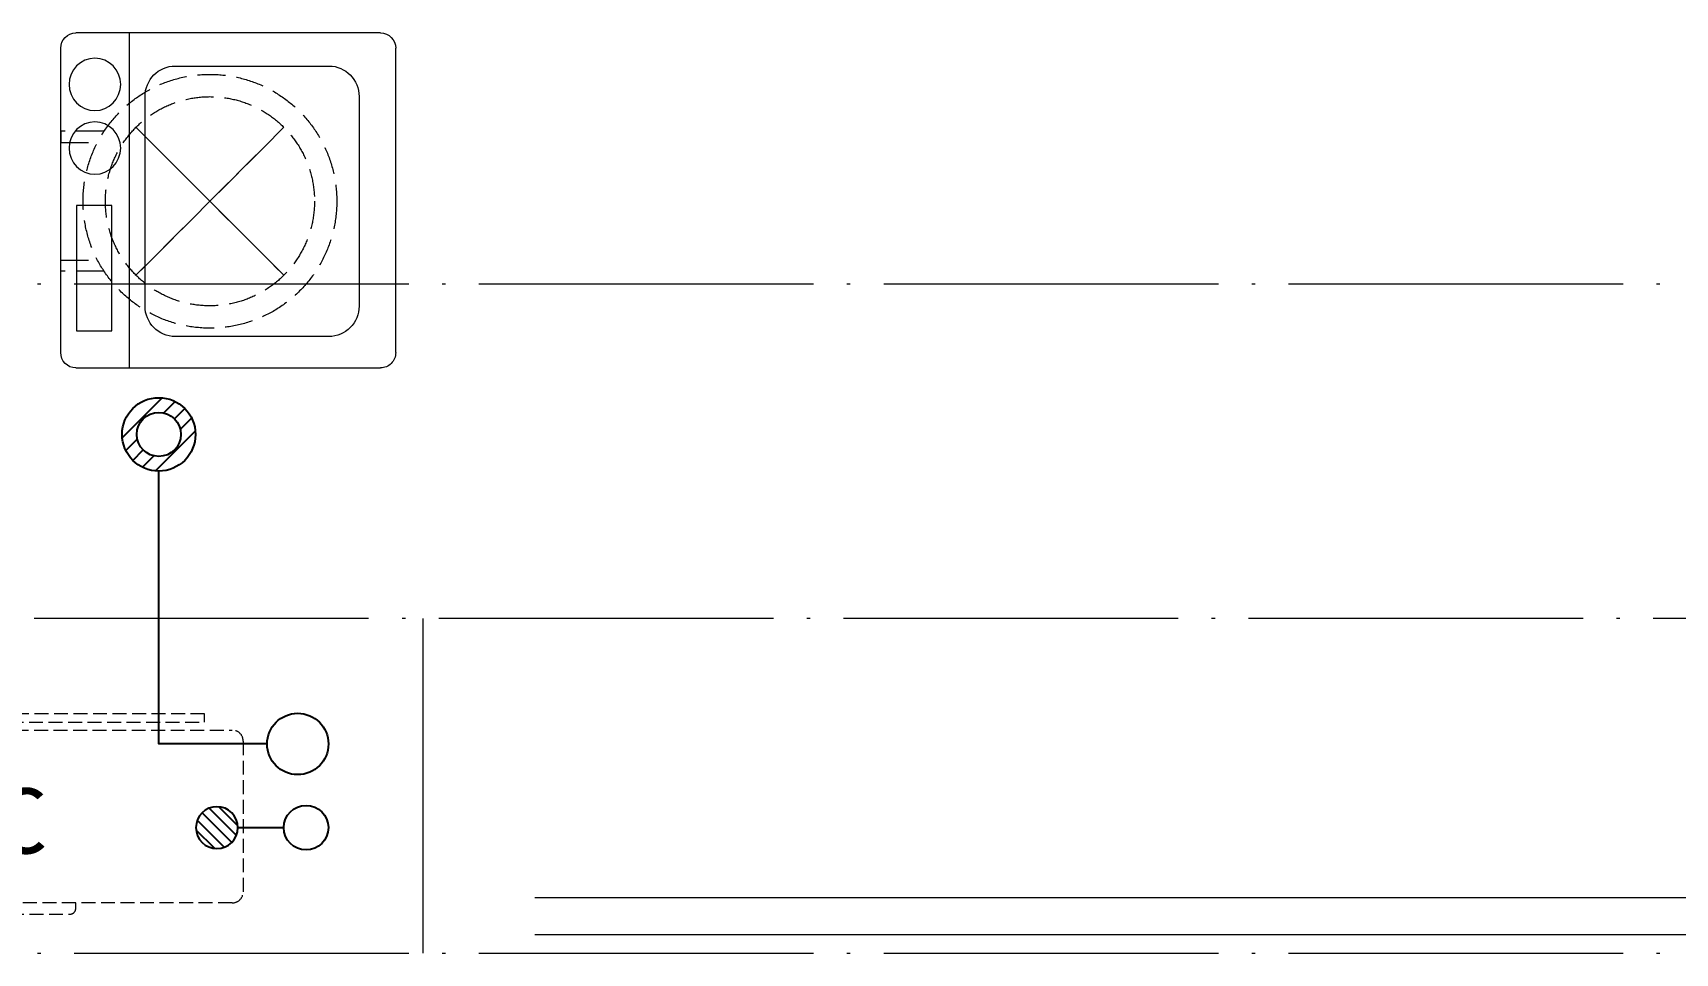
# Model space of a CAD drawing. Extents: x 27938 to 983267, y -209821 to 1628073.
# Drawn here: x 697767 to 700712, y 519240 to 520890 of the extents above; entities that cross this region are included whole.
import ezdxf

# ---------------------------------------------------------------- set-up
doc = ezdxf.new("R2010")
doc.units = 0
doc.header["$LTSCALE"] = 1000
doc.header["$MEASUREMENT"] = 0
for name, pattern in [('$1$DASH', [0.35, 0.25, -0.1]), ('DASH', [0.35, 0.25, -0.1]), ('DOTE', [2.42, 2, -0.2, 0.02, -0.2])]:
    doc.linetypes.add(name, pattern=pattern)
for name, color, linetype in [('$RECOVER_210609100354-25', 7, 'Continuous'), ('$RECOVER_210609100354-43', 7, 'Continuous'), ('3.5方案汇报，与郭总、侯月琴确定户型_t8$0$2020.03.04 -1安徽标准化洋房户型(UA）_t8_t8$0$看线', 154, 'Continuous'), ('EQUIP_地漏', 7, 'Continuous'), ('VPIPE-凝结', 150, 'Continuous'), ('VPIPE-废水', 31, 'Continuous')]:
    doc.layers.add(name, color=color, linetype=linetype)
for name, color, linetype, lineweight in [('DOTE', 19, 'DOTE', 9), ('LVTRY', 1, 'Continuous', 13), ('平面-栏杆', 135, 'Continuous', 15), ('平面-看线', 45, 'Continuous', 15), ('平面-空调预留孔', 173, 'Continuous', 15)]:
    doc.layers.add(name, color=color, linetype=linetype, lineweight=lineweight)
doc.styles.add('黑体', font='')
doc.styles.get('黑体').set_extended_font_data('SimHei')

# ---------------------------------------------------------------- blocks, each defined once
blk = doc.blocks.new('GFDGDGRDGRDG')
at = {"layer": 'DOTE', "linetype": 'DOTE', "ltscale": 0.3}
for p, q in [((573593.7, 363758.3), (626393.7, 363758.3)), ((626393.7, 363158.3), (573593.7, 363158.3)), ((591643.7, 362558.3), (591643.7, 363158.3)), ((573593.7, 362558.3), (626393.7, 362558.3))]:
    blk.add_line(p, q, dxfattribs=at)
blk = doc.blocks.new('RECTANG')
for p, q in [((1, 1), (0, 1)), ((0, 1), (0, 0)), ((1, 0), (1, 1)), ((0, 0), (1, 0))]:
    blk.add_line(p, q)
blk = doc.blocks.new('洗衣机')
at = {"layer": 'LVTRY'}
for p, q in [((3791567.4, 243472.1), (3791021, 243472.1)), ((3791116.5, 243472.1), (3791116.5, 242871.5)), ((3790993.7, 243444.5), (3790993.7, 242899.1)), ((3791594.6, 242899.1), (3791594.6, 243444.5)), ((3791199, 243412.7), (3791474.9, 243412.7)), ((3791145.1, 242982.5), (3791145.1, 243358)), ((3791528.8, 243358), (3791528.8, 242982.5)), ((3791474.9, 242927.8), (3791199, 242927.8)), ((3791021, 242871.5), (3791567.4, 242871.5))]:
    blk.add_line(p, q, dxfattribs=at)
at = {"layer": 'LVTRY', "extrusion": (0, 0, -1)}
for centre, major_axis, start_param, end_param in [((3791021, 243444.5), (0, 27.6), -1.570796, 0), ((3791567.4, 243444.5), (0, 27.6), 0, 1.570796), ((3791055.1, 243379.8), (0, 46.9), 3.141593, 9.424778), ((3791199, 243358), (0, 54.7), 4.712389, 6.283185), ((3791474.9, 243358), (0, 54.7), 0, 1.570796), ((3791055.1, 243265.7), (0, 46.9), 3.141593, 9.424778), ((3791199, 242982.5), (0, 54.7), 3.141593, 4.712389), ((3791474.9, 242982.5), (0, 54.7), 1.570796, 3.141593), ((3791021, 242899.1), (0, 27.6), 3.141593, 4.712389), ((3791567.4, 242899.1), (0, 27.6), 1.570796, 3.141593)]:
    blk.add_ellipse(centre, major_axis=major_axis, ratio=0.986385, start_param=start_param, end_param=end_param, dxfattribs=at)
at = {"layer": 'LVTRY', "xscale": 63.25620569481588, "yscale": 224.5369532744355, "zscale": 64.12934308941763, "rotation": 180}
blk.add_blockref('RECTANG', (3791085.2, 243162.4), dxfattribs=at)
blk = doc.blocks.new('dnfhfn')
at = {"linetype": '$1$DASH', "ltscale": 0.2}
for p, q in [((101.9, 495, 0), (121.9, 495, 0)), ((101.9, 417.2, 0), (101.9, 495, 0)), ((121.9, 495, 0), (121.9, 429, 0)), ((353.1, 495, 0), (333.1, 495, 0)), ((333.1, 495, 0), (333.1, 429, 0)), ((353.1, 417.2, 0), (353.1, 495, 0))]:
    blk.add_line(p, q, dxfattribs=at)
at = {"linetype": '$1$DASH', "ltscale": 0.2, "elevation": 0}
for points in [[(94.9, 360.1), (94.9, 360.1), (360.1, 94.9), (360.1, 94.9)], [(360.1, 360.1), (94.9, 94.9), (94.9, 94.9), (360.1, 360.1)]]:
    blk.add_lwpolyline(points, close=True, dxfattribs=at)
at = {"linetype": '$1$DASH', "ltscale": 0.2}
for radius in [227.5, 187.5]:
    blk.add_circle((227.5, 227.5, 0), radius, dxfattribs=at)
blk = doc.blocks.new('$TwtSys$00000543')
for p, q in [((-93.6, -8.5), (8.5, 93.6)), ((12.5, 55), (41.7, 84.2)), ((39.9, 39.9), (66.5, 66.5)), ((-8.5, -93.6), (93.6, 8.5)), ((55, 12.5), (84.2, 41.7)), ((-84.2, -41.7), (-55, -12.5)), ((-66.5, -66.5), (-39.9, -39.9)), ((-41.7, -84.2), (-12.5, -55))]:
    blk.add_line(p, q)
for radius in [94, 56.4]:
    blk.add_circle((0, 0), radius)
blk = doc.blocks.new('$TwtSys$00000141')
at = {"color": 1}
for p, q in [((-47.1, 3.8), (-5, 45.9)), ((-47.1, 3.8), (-5, 45.9)), ((-43.6, -17.5), (17.5, 43.6)), ((-43.6, -17.5), (17.5, 43.6)), ((-33.2, -33.2), (33.2, 33.2)), ((-33.2, -33.2), (33.2, 33.2)), ((-16.2, -43.5), (43.8, 16.4)), ((-16.2, -43.5), (43.8, 16.4)), ((5.7, -46.1), (46.1, -5.7)), ((5.7, -46.1), (46.1, -5.7))]:
    blk.add_line(p, q, dxfattribs=at)
blk.add_circle((0, 0), 47, dxfattribs=at)
blk.add_circle((0, 0), 47, dxfattribs=at)
blk = doc.blocks.new('gsergvr')
at = {"layer": '平面-空调预留孔', "linetype": 'DASH', "ltscale": 0.1}
for p, q in [((34075.4, 17176.2), (34075.4, 17166.2)), ((34448.2, 17166.2), (34448.2, 17176.2)), ((34085.4, 17156.2), (34438.2, 17156.2))]:
    blk.add_line(p, q, dxfattribs=at)
blk.add_lwpolyline([(34679.3, 17515.3), (34259.5, 17515.3), (34259.5, 17500.2), (34679.3, 17500.2)], close=True, dxfattribs=at)
blk.add_lwpolyline([(34728.6, 17176.2), (33988.6, 17176.2, -0.414214), (33968.6, 17196.2), (33968.6, 17466.2, -0.414214), (33988.6, 17486.2), (34728.6, 17486.2, -0.414214), (34748.6, 17466.2), (34748.6, 17196.2, -0.414214)], format="xyb", close=True, dxfattribs=at)
for centre, start, end in [((34085.4, 17166.2), 180, 270), ((34438.2, 17166.2), 270, 0)]:
    blk.add_arc(centre, 10, start, end, dxfattribs=at)
at = {"layer": '平面-空调预留孔', "color": 251, "linetype": 'DASH', "ltscale": 0.1, "true_color": 0x636466, "style": '黑体', "width": 1.2}
blk.add_text('A.C', height=117.05, dxfattribs=at).set_placement((34110.9, 17264.8))
blk = doc.blocks.new('rtyryrtyeeretee')
at = {"layer": '平面-空调预留孔'}
blk.add_blockref('gsergvr', (635673.5, 326705.8), dxfattribs=at)

msp = doc.modelspace()

# ---------------------------------------------------------------- linework, layer by layer
at = {"layer": 'VPIPE-凝结', "ltscale": 0.1}
for points in [[(698186.6, 519615.4), (697992.4, 519615.4), (697992.4, 520104.6)], [(698134.2, 519465.4), (698216.6, 519465.4)]]:
    msp.add_lwpolyline(points, dxfattribs=at)
msp.add_circle((698256.6, 519465.4), 40, dxfattribs=at)
at = {"layer": 'VPIPE-废水'}
msp.add_circle((698241.6, 519615.4), 55, dxfattribs=at)
at = {"layer": '平面-栏杆'}
msp.add_lwpolyline([(698666.6, 519273.8), (703166.6, 519273.8)], dxfattribs=at)
at = {"layer": '平面-看线'}
msp.add_lwpolyline([(698666.6, 519340.4), (703166.6, 519340.4)], dxfattribs=at)

# ---------------------------------------------------------------- block references
at = {"layer": '$RECOVER_210609100354-25'}
msp.add_blockref('洗衣机', (-3093177.3, 277418), dxfattribs=at)
at = {"layer": '$RECOVER_210609100354-43', "xscale": 0.7000000000000001, "yscale": 0.7000000000000001, "zscale": 0.7000000000000001}
msp.add_blockref('$TwtSys$00000543', (697992.4, 520170.4), dxfattribs=at)
msp.add_blockref('rtyryrtyeeretee', (27721.7, 175448.4))
at = {"layer": '3.5方案汇报，与郭总、侯月琴确定户型_t8$0$2020.03.04 -1安徽标准化洋房户型(UA）_t8_t8$0$看线', "ltscale": 10}
msp.add_blockref('GFDGDGRDGRDG', (106822.9, 156682.1), dxfattribs=at)
at = {"layer": 'EQUIP_地漏', "xscale": 0.7000000000000001, "yscale": 0.7000000000000001, "zscale": 0.7000000000000001}
msp.add_blockref('$TwtSys$00000543', (697992.4, 520170.4), dxfattribs=at)
at = {"layer": 'EQUIP_地漏', "xscale": 0.8, "yscale": -0.8, "zscale": 0.8, "rotation": 180}
msp.add_blockref('$TwtSys$00000141', (698096.6, 519465.4), dxfattribs=at)
at = {"layer": '平面-空调预留孔', "rotation": 90.00000000000001}
msp.add_blockref('dnfhfn', (698311.6, 520360.8, 0), dxfattribs=at)

doc.saveas('drawing.dxf')
